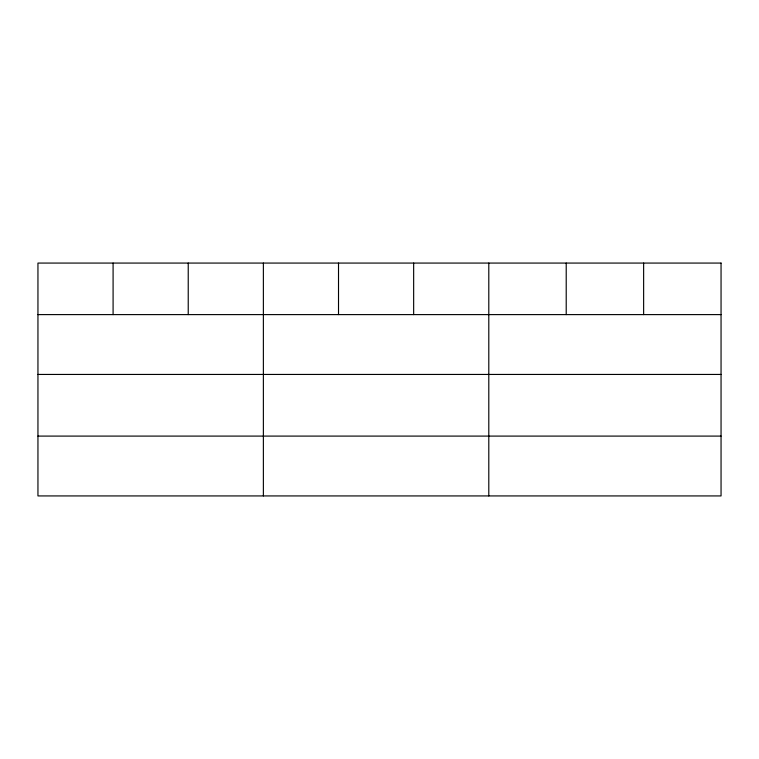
<?xml version="1.0" encoding="UTF-8"?>
<svg xmlns="http://www.w3.org/2000/svg" width="759" height="759" viewBox="0 0 759 759"><rect width="100%" height="100%" fill="white"/><g stroke="black" fill="none" stroke-linecap="round" stroke-linejoin="round"><path stroke-width="1.14" d="M37.95 314.606L721.05 314.606M37.95 374.443L721.05 374.443M37.95 436.093L721.05 436.093M643.632 263.069L643.632 314.606M566.214 263.069L566.214 314.606M488.796 263.069L488.796 495.931M413.655 263.069L413.655 314.606M338.514 263.069L338.514 314.606M263.373 263.069L263.373 495.931M188.232 263.069L188.232 314.606M113.091 263.069L113.091 314.606M721.05 263.069L37.95 263.069L37.95 495.931L721.05 495.931L721.05 263.069"/></g></svg>
